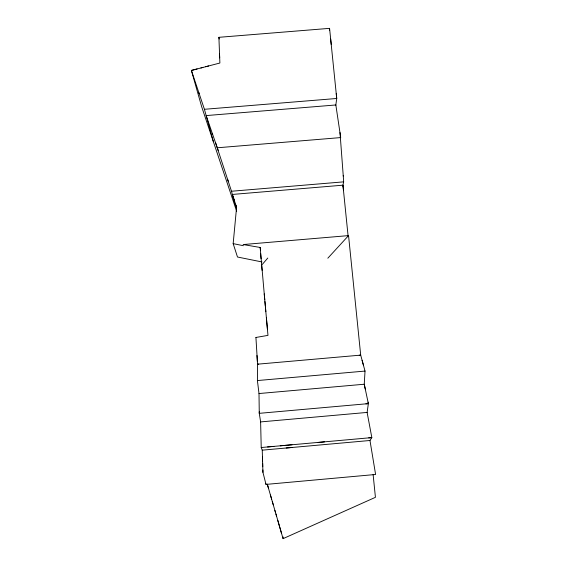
<?xml version="1.0" encoding="UTF-8"?>
<svg xmlns="http://www.w3.org/2000/svg" width="567" height="567" viewBox="0 0 567 567"><rect width="100%" height="100%" fill="white"/><g stroke="black" fill="none" stroke-linecap="round" stroke-linejoin="round"><path stroke-width="0.85" d="M262.585 461.141L262.238 450.163L261.217 447.526L260.622 421.912L259.268 413.336L258.999 393.541L257.404 380.556L257.56 364.177L255.923 337.464L256.341 337.386M327.825 258.205L348.549 235.603L360.697 355.126L365.028 371.073L364.248 384.228L365.254 388.969M373.114 474.494L375.432 497.323L283.068 538.65L283.195 536.977M262.004 261.961L237.488 257.014L233.165 243.64L236.595 207.182L235.985 205.374M329.406 30.094L329.576 28.35L218.905 37.316L219.883 63.029L205.651 66.729M335.784 105.349L336.734 98.481L329.576 28.35M265.732 483.346L266.008 484.409L375.602 474.48L369.975 440.488L371.832 437.604L367.118 412.422L368.359 403.633L368.047 402.145M342.766 186.019L343.652 181.858L343.233 175.579M262.323 264.385L267.787 258.042M197.139 68.94L191.398 70.436L201.632 106.603L236.666 211.285L231.499 191.242L215.651 142.962M200.902 67.962L208.621 65.963M202.88 67.452L191.398 70.436L204.418 109.296L213.398 141.75M255.923 337.464L267.971 335.373L266.951 324.033M360.605 355.133L257.56 364.177L258.566 364.092M261.217 447.526L371.832 437.604L368.734 437.88M262.238 450.163L369.975 440.488M359.209 355.254L360.697 355.126M257.404 380.556L365.028 371.073M258.999 393.541L364.248 384.228L368.359 403.633L259.268 413.336L259.247 411.812M365.906 403.853L368.359 403.633M260.622 421.912L367.118 412.422M267.56 446.959L273.904 446.392M280.247 445.818L292.005 444.769M318.172 442.416L324.501 441.849M286.222 448.008L292.218 447.469M348.549 235.603L243.151 244.554L260.154 247.46L260.614 250.047M231.499 191.242L343.652 181.858M234.157 199.903L232.328 194.446L342.943 185.182L348.095 235.943M204.418 109.296L336.734 98.481L336.231 93.555M217.31 147.781L340.71 137.583L335.841 104.966L206.161 115.583L218.196 150.482M233.165 243.64L243.463 245.717M212.434 133.684L212.625 134.23M198.819 92.577L199.166 93.612M232.328 194.446L236.595 207.182M227.601 179.285L228.331 181.532M268.425 488.074L267.277 484.105L271.65 499.222M270.445 495.055L273.273 504.814M277.766 520.329L279.602 526.686M274.896 510.42L276.526 516.041M279.786 527.317L281.423 532.98M272.266 501.348L275.456 512.355M275.931 513.986L283.068 538.65M362.107 360.307L363.546 365.616M262.868 469.93L262.946 472.382L266.008 484.409M218.905 37.316L219.223 39.024M339.994 132.543L343.262 176.032M330.667 39.08L331.22 44.467M342.943 185.182L343.46 190.292M261.578 264.52L262.11 270.367M264.229 293.89L264.768 299.808M264.917 301.516L265.838 311.701M266.377 317.662L266.915 323.651M265.299 305.748L260.154 247.46M265.427 307.123L267.454 329.647M260.629 253.406L261.054 258.694M256.964 355.474L257.368 361.633M219.521 53.454L219.684 57.862M262.443 456.662L262.762 466.726M262.656 463.253L262.946 472.382"/></g></svg>
